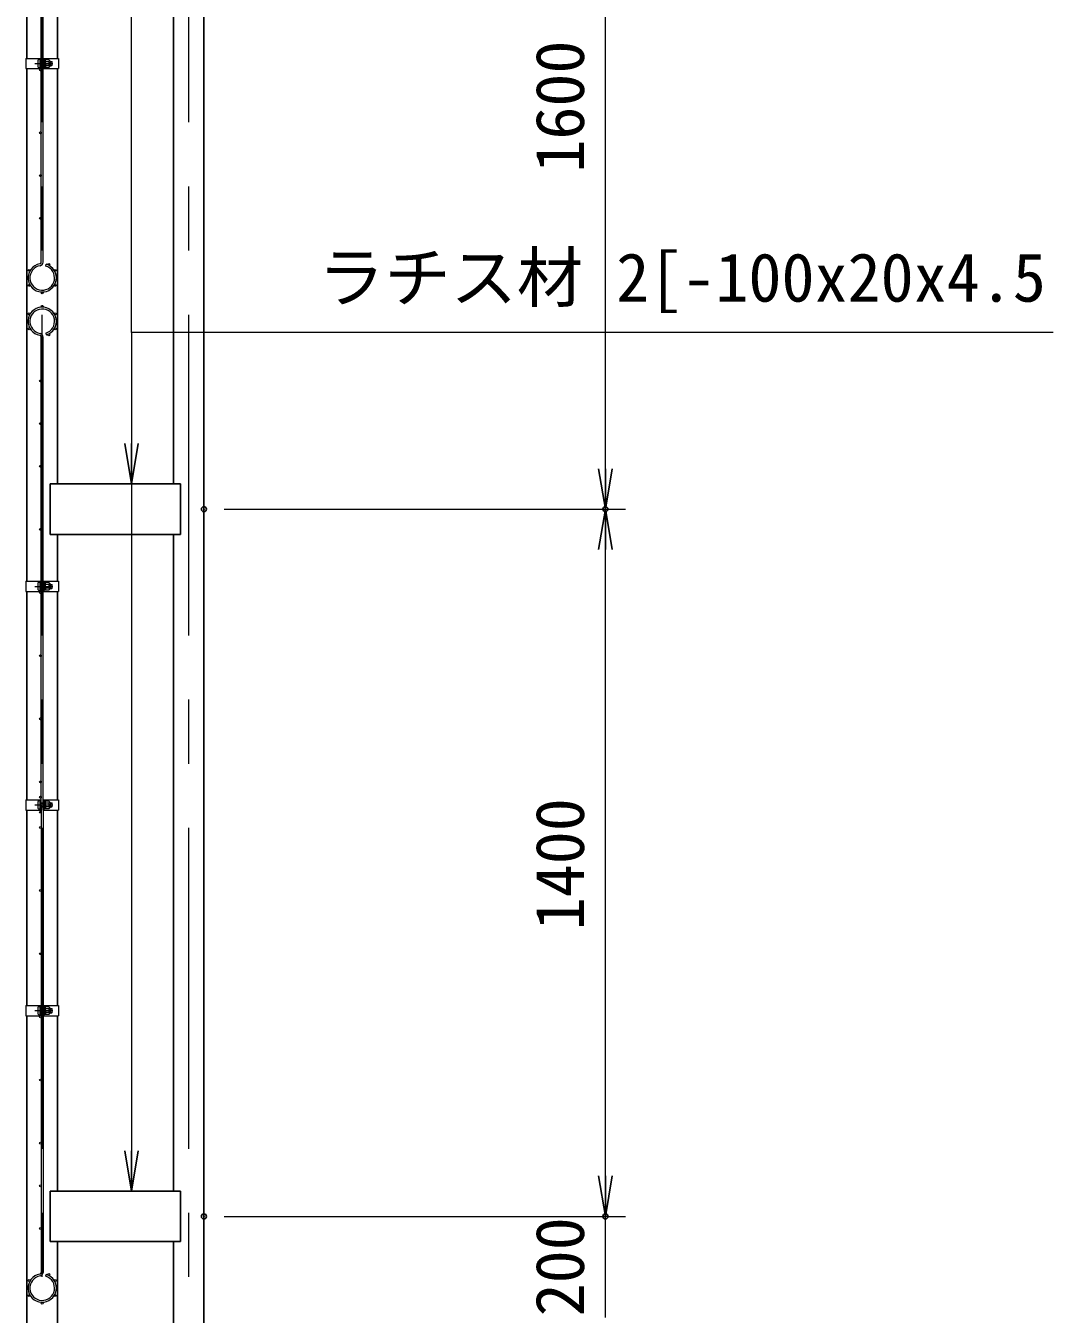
# Model space of a CAD drawing. Units: millimetres, scale not verified. Extents: x -8400 to 8400, y -5940 to 5940.
# Drawn here: x -1921 to 113, y -2411 to 140 of the extents above; entities that cross this region are included whole.
import ezdxf
from ezdxf.enums import TextEntityAlignment as Align

# ---------------------------------------------------------------- set-up
doc = ezdxf.new("R2010")
doc.units = ezdxf.units.MM
doc.header["$LTSCALE"] = 20
doc.header["$PDMODE"] = 32
doc.header["$PDSIZE"] = 10
doc.linetypes.add('USER1', pattern=[50.8, 31.75, -6.35, 6.35, -6.35])
for name, color, linetype, lineweight in [('0-0_D-STR-TXT', 7, 'Continuous', 13), ('0-1_D-BMK', 2, 'USER1', 13), ('0-2_D-STR1', 1, 'Continuous', 25), ('0-3_D-STR3', 3, 'Continuous', 13), ('0-4_D-STR-DIM', 7, 'Continuous', 13), ('0-D_D-STR2', 7, 'Continuous', 13)]:
    doc.layers.add(name, color=color, linetype=linetype, lineweight=lineweight)
doc.layers.add('0-5_0', color=7, linetype='Continuous')
doc.layers.add('0-6_Defpoints', color=7, linetype='Continuous')
doc.styles.add('ＭＳ ゴシック', font='')
doc.styles.get('ＭＳ ゴシック').set_extended_font_data('MS Gothic')

# ---------------------------------------------------------------- blocks, each defined once
blk = doc.blocks.new('_Open')
at = {"layer": '0-5_0'}
blk.add_line((-20, 3.333), (0, 0), dxfattribs=at)
blk.add_lwpolyline([(-20, -3.333), (0, 0), (-20, 0)], dxfattribs=at)

msp = doc.modelspace()

# ---------------------------------------------------------------- linework, layer by layer
at = {"layer": '0-0_D-STR-TXT'}
for points in [[(112.76, -467), (-1712.19, -467), (-1712.19, 681)], [(112.76, -467), (-1712.19, -467), (-1712.19, -2165)], [(112.76, -467), (-1712.19, -467), (-1712.19, -765)]]:
    msp.add_lwpolyline(points, dxfattribs=at)
at = {"layer": '0-1_D-BMK'}
for p, q in [((-1888.87, -3099), (-1888.87, 2598)), ((-1598.87, -3099), (-1598.87, 814)), ((-1903.29, 65.25), (-1867.55, 65.25)), ((-1903.29, -969.75), (-1867.55, -969.75)), ((-1903.29, -1402.5), (-1867.55, -1402.5)), ((-1903.29, -1809.75), (-1867.55, -1809.75))]:
    msp.add_line(p, q, dxfattribs=at)
at = {"layer": '0-2_D-STR1'}
for p, q in [((-1568.62, -3087), (-1568.62, 792)), ((-1629.12, 683), (-1629.12, -767)), ((-1919.12, 645.25), (-1919.12, 75.25)), ((-1858.62, 75.25), (-1858.62, 645.25)), ((-1919.12, 55.25), (-1919.12, -959.75)), ((-1858.62, -767), (-1858.62, 55.25)), ((-1614.87, -767), (-1872.87, -767)), ((-1872.87, -767), (-1872.87, -867)), ((-1614.87, -767), (-1614.87, -867)), ((-1614.87, -867), (-1872.87, -867)), ((-1858.62, -959.75), (-1858.62, -867)), ((-1629.12, -867), (-1629.12, -2167)), ((-1919.12, -979.75), (-1919.12, -1392.5)), ((-1858.62, -1392.5), (-1858.62, -979.75)), ((-1919.12, -1412.5), (-1919.12, -1799.75)), ((-1858.62, -1799.75), (-1858.62, -1412.5)), ((-1919.12, -1819.75), (-1919.12, -3087)), ((-1858.62, -2167), (-1858.62, -1819.75)), ((-1614.87, -2167), (-1872.87, -2167)), ((-1872.87, -2167), (-1872.87, -2267)), ((-1614.87, -2167), (-1614.87, -2267)), ((-1614.87, -2267), (-1872.87, -2267)), ((-1858.62, -3087), (-1858.62, -2267)), ((-1629.12, -2267), (-1629.12, -3087))]:
    msp.add_line(p, q, dxfattribs=at)
at = {"layer": '0-3_D-STR3'}
for p, q in [((-1921.42, 75.25), (-1890.67, 75.25)), ((-1921.42, 75.25), (-1921.42, 55.25)), ((-1921.42, 55.25), (-1890.67, 55.25)), ((-1897.77, 71.75), (-1897.77, 58.75)), ((-1892.97, 55.25), (-1892.97, 75.25)), ((-1892.97, 73.25), (-1892.97, 57.25)), ((-1890.67, 69.25), (-1887.07, 69.25)), ((-1890.67, 68.58), (-1887.07, 68.58)), ((-1890.67, 61.93), (-1887.07, 61.93)), ((-1890.67, 61.25), (-1887.07, 61.25)), ((-1887.07, 75.25), (-1856.32, 75.25)), ((-1887.07, 55.25), (-1856.32, 55.25)), ((-1884.77, 55.25), (-1884.77, 75.25)), ((-1884.77, 69.75), (-1884.39, 72.91)), ((-1884.77, 69.75), (-1884.77, 60.75)), ((-1884.77, 60.75), (-1884.39, 57.59)), ((-1882.62, 73), (-1884.29, 73)), ((-1882.64, 57.5), (-1884.29, 57.5)), ((-1882.58, 65.25), (-1882.58, 72.98)), ((-1875.78, 69.01), (-1882.58, 69.01)), ((-1882.58, 65.25), (-1882.58, 57.53)), ((-1875.78, 61.5), (-1882.58, 61.5)), ((-1882.48, 72.76), (-1882.52, 72.93)), ((-1875.78, 72.76), (-1882.48, 72.76)), ((-1875.78, 57.75), (-1882.48, 57.75)), ((-1873.27, 70.25), (-1873.27, 60.25)), ((-1873.27, 69.25), (-1869.97, 69.25)), ((-1873.27, 68.58), (-1869.65, 68.58)), ((-1873.27, 61.93), (-1869.65, 61.93)), ((-1873.27, 61.25), (-1869.97, 61.25)), ((-1869.97, 69.25), (-1869.97, 61.25)), ((-1856.32, 75.25), (-1856.32, 55.25)), ((-1921.42, -959.75), (-1890.67, -959.75)), ((-1921.42, -959.75), (-1921.42, -979.75)), ((-1897.77, -963.25), (-1897.77, -976.25)), ((-1892.97, -979.75), (-1892.97, -959.75)), ((-1892.97, -961.75), (-1892.97, -977.75)), ((-1890.67, -979.75), (-1890.67, -959.75)), ((-1890.67, -965.75), (-1887.07, -965.75)), ((-1890.67, -966.42), (-1887.07, -966.42)), ((-1887.07, -979.75), (-1887.07, -959.75)), ((-1887.07, -959.75), (-1856.32, -959.75)), ((-1884.77, -979.75), (-1884.77, -959.75)), ((-1884.77, -965.25), (-1884.39, -962.09)), ((-1884.77, -965.25), (-1884.77, -974.25)), ((-1882.62, -962), (-1884.29, -962)), ((-1882.58, -969.75), (-1882.58, -962.02)), ((-1875.78, -965.99), (-1882.58, -965.99)), ((-1882.48, -962.24), (-1882.52, -962.07)), ((-1875.78, -962.24), (-1882.48, -962.24)), ((-1873.27, -964.75), (-1873.27, -974.75)), ((-1873.27, -965.75), (-1869.97, -965.75)), ((-1873.27, -966.42), (-1869.65, -966.42)), ((-1869.97, -965.75), (-1869.97, -973.75)), ((-1856.32, -959.75), (-1856.32, -979.75)), ((-1921.42, -979.75), (-1890.67, -979.75)), ((-1890.67, -973.07), (-1887.07, -973.07)), ((-1890.67, -973.75), (-1887.07, -973.75)), ((-1887.07, -979.75), (-1856.32, -979.75)), ((-1884.77, -974.25), (-1884.39, -977.41)), ((-1882.64, -977.5), (-1884.29, -977.5)), ((-1882.58, -969.75), (-1882.58, -977.47)), ((-1875.78, -973.5), (-1882.58, -973.5)), ((-1875.78, -977.25), (-1882.48, -977.25)), ((-1873.27, -973.07), (-1869.65, -973.07)), ((-1873.27, -973.75), (-1869.97, -973.75)), ((-1921.42, -1392.5), (-1890.67, -1392.5)), ((-1921.42, -1392.5), (-1921.42, -1412.5)), ((-1897.77, -1396), (-1897.77, -1409)), ((-1892.97, -1412.5), (-1892.97, -1392.5)), ((-1892.97, -1394.5), (-1892.97, -1410.5)), ((-1890.67, -1412.5), (-1890.67, -1392.5)), ((-1890.67, -1398.5), (-1887.07, -1398.5)), ((-1890.67, -1399.17), (-1887.07, -1399.17)), ((-1887.07, -1412.5), (-1887.07, -1392.5)), ((-1887.07, -1392.5), (-1856.32, -1392.5)), ((-1884.77, -1412.5), (-1884.77, -1392.5)), ((-1884.77, -1398), (-1884.39, -1394.84)), ((-1884.77, -1398), (-1884.77, -1407)), ((-1882.62, -1394.75), (-1884.29, -1394.75)), ((-1882.58, -1402.5), (-1882.58, -1394.77)), ((-1875.78, -1398.74), (-1882.58, -1398.74)), ((-1882.58, -1402.5), (-1882.58, -1410.22)), ((-1882.48, -1394.99), (-1882.52, -1394.82)), ((-1875.78, -1394.99), (-1882.48, -1394.99)), ((-1873.27, -1397.5), (-1873.27, -1407.5)), ((-1873.27, -1398.5), (-1869.97, -1398.5)), ((-1873.27, -1399.17), (-1869.65, -1399.17)), ((-1869.97, -1398.5), (-1869.97, -1406.5)), ((-1856.32, -1392.5), (-1856.32, -1412.5)), ((-1921.42, -1412.5), (-1890.67, -1412.5)), ((-1890.67, -1405.82), (-1887.07, -1405.82)), ((-1890.67, -1406.5), (-1887.07, -1406.5)), ((-1887.07, -1412.5), (-1856.32, -1412.5)), ((-1884.77, -1407), (-1884.39, -1410.16)), ((-1882.64, -1410.25), (-1884.29, -1410.25)), ((-1875.78, -1406.25), (-1882.58, -1406.25)), ((-1875.78, -1410), (-1882.48, -1410)), ((-1873.27, -1405.82), (-1869.65, -1405.82)), ((-1873.27, -1406.5), (-1869.97, -1406.5)), ((-1921.42, -1799.75), (-1890.67, -1799.75)), ((-1921.42, -1799.75), (-1921.42, -1819.75)), ((-1897.77, -1803.25), (-1897.77, -1816.25)), ((-1892.97, -1819.75), (-1892.97, -1799.75)), ((-1892.97, -1801.75), (-1892.97, -1817.75)), ((-1890.67, -1819.75), (-1890.67, -1799.75)), ((-1890.67, -1805.75), (-1887.07, -1805.75)), ((-1890.67, -1806.42), (-1887.07, -1806.42)), ((-1887.07, -1819.75), (-1887.07, -1799.75)), ((-1887.07, -1799.75), (-1856.32, -1799.75)), ((-1884.77, -1819.75), (-1884.77, -1799.75)), ((-1884.77, -1805.25), (-1884.39, -1802.09)), ((-1884.77, -1805.25), (-1884.77, -1814.25)), ((-1882.62, -1802), (-1884.29, -1802)), ((-1882.58, -1809.75), (-1882.58, -1802.02)), ((-1875.78, -1805.99), (-1882.58, -1805.99)), ((-1882.58, -1809.75), (-1882.58, -1817.47)), ((-1882.48, -1802.24), (-1882.52, -1802.07)), ((-1875.78, -1802.24), (-1882.48, -1802.24)), ((-1873.27, -1804.75), (-1873.27, -1814.75)), ((-1873.27, -1805.75), (-1869.97, -1805.75)), ((-1873.27, -1806.42), (-1869.65, -1806.42)), ((-1869.97, -1805.75), (-1869.97, -1813.75)), ((-1856.32, -1799.75), (-1856.32, -1819.75)), ((-1921.42, -1819.75), (-1890.67, -1819.75)), ((-1890.67, -1813.07), (-1887.07, -1813.07)), ((-1890.67, -1813.75), (-1887.07, -1813.75)), ((-1887.07, -1819.75), (-1856.32, -1819.75)), ((-1884.77, -1814.25), (-1884.39, -1817.41)), ((-1882.64, -1817.5), (-1884.29, -1817.5)), ((-1875.78, -1813.5), (-1882.58, -1813.5)), ((-1875.78, -1817.25), (-1882.48, -1817.25)), ((-1873.27, -1813.07), (-1869.65, -1813.07)), ((-1873.27, -1813.75), (-1869.97, -1813.75))]:
    msp.add_line(p, q, dxfattribs=at)
for centre, radius, start, end in [((-1884.29, 72.9), 0.1, 90, 173), ((-1884.29, 57.6), 0.1, 187, 270), ((-1882.64, 57.6), 0.1, 270, 337.2244), ((-1882.62, 72.9), 0.1, 15, 90), ((-1887.46, 70.88), 5.32, 339.37322, 22.7756), ((-1887.46, 59.62), 5.32, 337.2244, 20.62678), ((-1903.33, 65.25), 21.19, 0, 10.20031), ((-1903.33, 65.25), 21.19, 349.79969, 0), ((-1876.8, 70.88), 2.13, 298.45309, 61.54691), ((-1881.54, 65.25), 6.87, 0, 33.09348), ((-1881.54, 65.25), 6.87, 326.90652, 0), ((-1876.8, 59.62), 2.13, 298.45309, 61.54691), ((-1880.05, 66), 8, 32.13463, 57.68315), ((-1880.05, 64.51), 8, 302.31685, 327.86537), ((-1877.47, 65.25), 8.5, 331.92751, 28.07249), ((-1884.29, -962.1), 0.1, 90, 173), ((-1882.62, -962.1), 0.1, 15, 90), ((-1887.46, -964.12), 5.32, 339.37322, 22.7756), ((-1903.33, -969.75), 21.19, 0, 10.20031), ((-1876.8, -964.12), 2.13, 298.45309, 61.54691), ((-1881.54, -969.75), 6.87, 0, 33.09348), ((-1880.05, -969), 8, 32.13463, 57.68315), ((-1877.47, -969.75), 8.5, 331.92751, 28.07249), ((-1884.29, -977.4), 0.1, 187, 270), ((-1882.64, -977.4), 0.1, 270, 337.2244), ((-1887.46, -975.38), 5.32, 337.2244, 20.62678), ((-1903.33, -969.75), 21.19, 349.79969, 0), ((-1881.54, -969.75), 6.87, 326.90652, 0), ((-1876.8, -975.38), 2.13, 298.45309, 61.54691), ((-1880.05, -970.49), 8, 302.31685, 327.86537), ((-1884.29, -1394.85), 0.1, 90, 173), ((-1882.62, -1394.85), 0.1, 15, 90), ((-1887.46, -1396.87), 5.32, 339.37322, 22.7756), ((-1903.33, -1402.5), 21.19, 0, 10.20031), ((-1903.33, -1402.5), 21.19, 349.79969, 0), ((-1876.8, -1396.87), 2.13, 298.45309, 61.54691), ((-1881.54, -1402.5), 6.87, 0, 33.09348), ((-1881.54, -1402.5), 6.87, 326.90652, 0), ((-1880.05, -1401.75), 8, 32.13463, 57.68315), ((-1877.47, -1402.5), 8.5, 331.92751, 28.07249), ((-1884.29, -1410.15), 0.1, 187, 270), ((-1882.64, -1410.15), 0.1, 270, 337.2244), ((-1887.46, -1408.13), 5.32, 337.2244, 20.62678), ((-1876.8, -1408.13), 2.13, 298.45309, 61.54691), ((-1880.05, -1403.24), 8, 302.31685, 327.86537), ((-1884.29, -1802.1), 0.1, 90, 173), ((-1882.62, -1802.1), 0.1, 15, 90), ((-1887.46, -1804.12), 5.32, 339.37322, 22.7756), ((-1903.33, -1809.75), 21.19, 0, 10.20031), ((-1903.33, -1809.75), 21.19, 349.79969, 0), ((-1876.8, -1804.12), 2.13, 298.45309, 61.54691), ((-1881.54, -1809.75), 6.87, 0, 33.09348), ((-1881.54, -1809.75), 6.87, 326.90652, 0), ((-1880.05, -1809), 8, 32.13463, 57.68315), ((-1877.47, -1809.75), 8.5, 331.92751, 28.07249), ((-1884.29, -1817.4), 0.1, 187, 270), ((-1882.64, -1817.4), 0.1, 270, 337.2244), ((-1887.46, -1815.38), 5.32, 337.2244, 20.62678), ((-1876.8, -1815.38), 2.13, 298.45309, 61.54691), ((-1880.05, -1810.49), 8, 302.31685, 327.86537)]:
    msp.add_arc(centre, radius, start, end, dxfattribs=at)
for centre, start_param, end_param in [((-1892.97, 71.75), 1.5707963, 3.1415927), ((-1892.97, 58.75), 3.1415927, 4.712389), ((-1892.97, -963.25), 1.5707963, 3.1415927), ((-1892.97, -976.25), 3.1415927, 4.712389), ((-1892.97, -1396), 1.5707963, 3.1415927), ((-1892.97, -1409), 3.1415927, 4.712389), ((-1892.97, -1803.25), 1.5707963, 3.1415927), ((-1892.97, -1816.25), 3.1415927, 4.712389)]:
    msp.add_ellipse(centre, major_axis=(4.8, 0), ratio=0.3125, start_param=start_param, end_param=end_param, dxfattribs=at)
at = {"layer": '0-4_D-STR-DIM'}
for p, q in [((-773.87, -737), (-773.87, 703)), ((-1528.62, -817), (-733.87, -817)), ((-1528.62, -817), (-733.87, -817)), ((-773.87, -2137), (-773.87, -897)), ((-773.87, -2137), (-773.87, -2057)), ((-1528.62, -2217), (-733.87, -2217)), ((-1528.62, -2217), (-733.87, -2217)), ((-773.87, -2417), (-773.87, -2217))]:
    msp.add_line(p, q, dxfattribs=at)
at = {"layer": '0-6_Defpoints'}
for p in [(-1568.62, -817), (-773.87, -817), (-1568.62, -2217), (-1568.62, -2217), (-773.87, -2217)]:
    msp.add_point(p, dxfattribs=at)
at = {"layer": '0-D_D-STR2'}
for p, q in [((-1890.67, -327.86), (-1890.67, 1023.87)), ((-1887.07, -327.86), (-1887.07, 1023.87)), ((-1881.9, -335.61), (-1880.87, -332.16)), ((-1890.67, -1402), (-1890.67, -476.13)), ((-1887.07, -1402), (-1887.07, -476.13)), ((-1881.9, -468.38), (-1880.87, -471.83)), ((-1890.67, -1402), (-1890.67, -2327.86)), ((-1887.07, -1402), (-1887.07, -2327.86)), ((-1881.9, -2335.61), (-1880.87, -2332.16))]:
    msp.add_line(p, q, dxfattribs=at)
for centre in [(-1892.47, 53), (-1892.47, -72), (-1892.47, -156.5), (-1892.47, -241), (-1875.76, -332.24), (-1914.68, -344.1), (-1863.07, -344.1), (-1914.68, -373.9), (-1863.07, -373.9), (-1888.87, -388.8), (-1914.68, -430.1), (-1888.87, -415.2), (-1863.07, -430.1), (-1914.68, -459.9), (-1863.07, -459.9), (-1875.76, -471.75), (-1892.47, -563), (-1892.47, -647.5), (-1892.47, -732), (-1892.47, -857), (-1892.47, -982), (-1892.47, -1107), (-1892.47, -1232), (-1892.47, -1357), (-1892.47, -1387), (-1892.47, -1417), (-1892.47, -1447), (-1892.47, -1572), (-1892.47, -1697), (-1892.47, -1822), (-1892.47, -1947), (-1892.47, -2072), (-1892.47, -2156.5), (-1892.47, -2241), (-1914.68, -2344.1), (-1875.76, -2332.24), (-1863.07, -2344.1), (-1914.68, -2373.9), (-1863.07, -2373.9), (-1888.87, -2388.8)]:
    msp.add_circle(centre, 1.8, dxfattribs=at)
for centre, radius, start, end in [((-1888.87, -359), 28, 99.83934, 73.39579), ((-1894.27, -327.86), 3.6, 279.83934, 0), ((-1894.27, -327.86), 7.2, 279.83934, 0), ((-1888.87, -359), 24.4, 99.83934, 73.39579), ((-1888.87, -445), 28, 286.60421, 260.16066), ((-1888.87, -445), 24.4, 286.60421, 260.16066), ((-1894.27, -476.13), 3.6, 0, 80.16066), ((-1894.27, -476.13), 7.2, 0, 80.16066), ((-1888.87, -2359), 28, 99.83934, 73.39579), ((-1888.87, -2359), 24.4, 99.83934, 73.39579), ((-1894.27, -2327.86), 3.6, 279.83934, 0), ((-1894.27, -2327.86), 7.2, 279.83934, 0)]:
    msp.add_arc(centre, radius, start, end, dxfattribs=at)

# ---------------------------------------------------------------- block references
at = {"layer": '0-0_D-STR-TXT', "xscale": 4, "yscale": 4, "rotation": 270}
for p in [(-1712.19, -767), (-1712.19, -2167)]:
    msp.add_blockref('_Open', p, dxfattribs=at)
at = {"layer": '0-4_D-STR-DIM', "xscale": 4, "yscale": 4}
for p, rotation in [((-773.87, -817), 270), ((-773.87, -817), 90), ((-773.87, -2217), 270), ((-773.87, -2217), 270)]:
    msp.add_blockref('_Open', p, dxfattribs=dict(at, rotation=rotation))

# ---------------------------------------------------------------- texts
at = {"layer": '0-0_D-STR-TXT', "style": 'ＭＳ ゴシック'}
msp.add_text('ラチス材 2[-100x20x4.5', height=96.19, dxfattribs=at).set_placement((-1342.7, -434.97), align=Align.BOTTOM_LEFT)
at = {"layer": '0-4_D-STR-DIM', "style": 'ＭＳ ゴシック'}
for s, p in [('1600', (-787.37, -150.8)), ('1400', (-787.37, -1650.8)), ('200', (-787.37, -2415))]:
    msp.add_text(s, height=96.19, rotation=90, dxfattribs=at).set_placement(p, align=Align.BOTTOM_LEFT)

doc.saveas('drawing.dxf')
